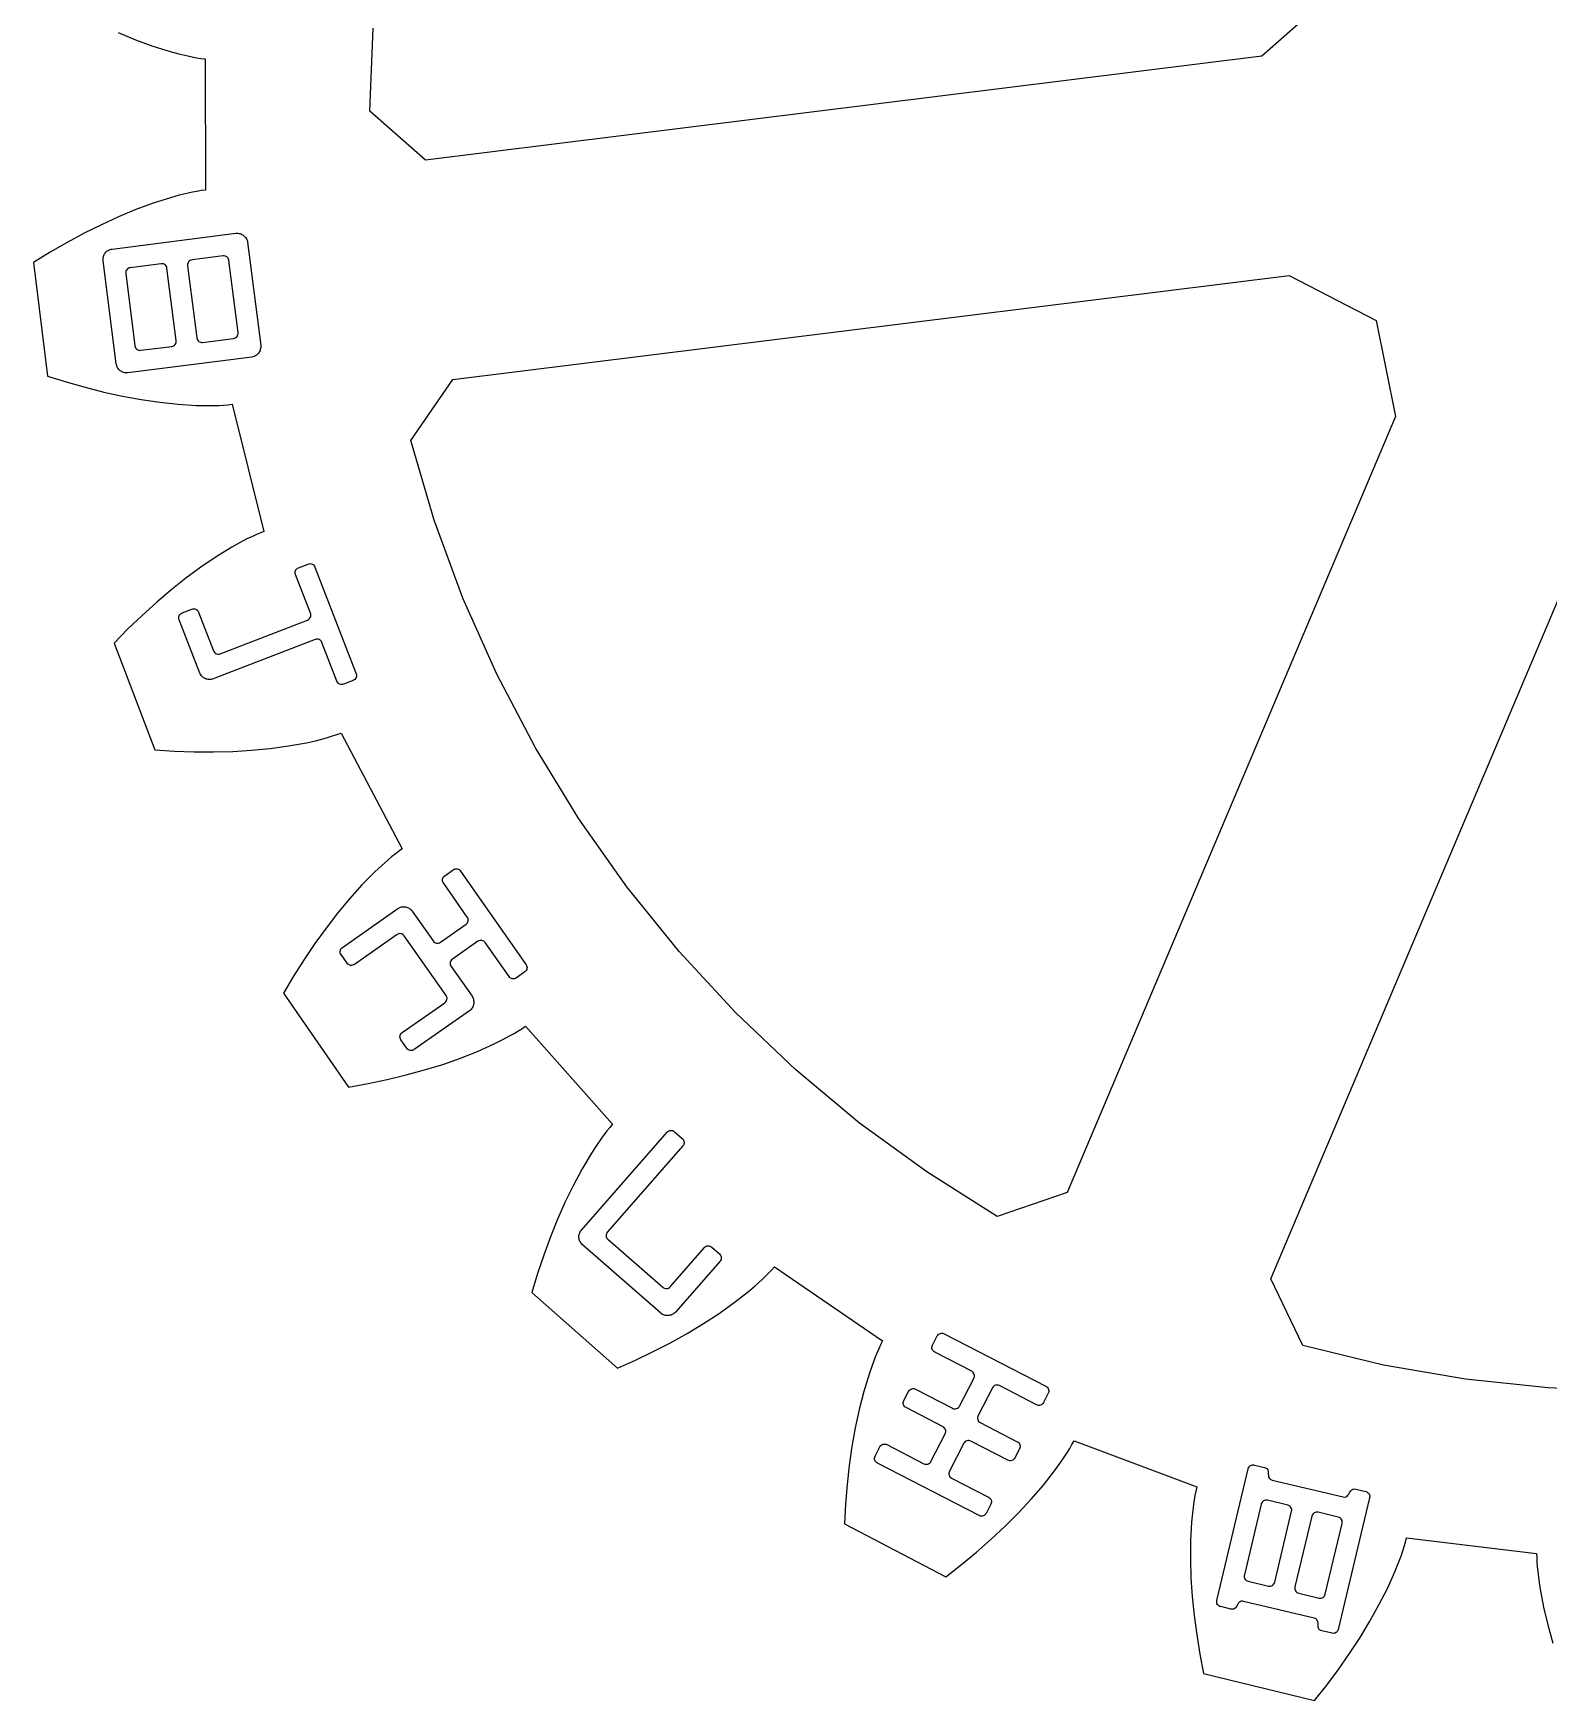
# Model space of a CAD drawing. Extents: x 6 to 255, y 30 to 363.
# Drawn here: x 5.66 to 44.8, y 30.38 to 73.45 of the extents above; entities that cross this region are included whole.
import ezdxf

# ---------------------------------------------------------------- set-up
doc = ezdxf.new("R2010")
doc.units = 0
doc.layers.add('Cut', color=7, linetype='CONTINUOUS')
doc.layers.add('Engrave', color=7, linetype='CONTINUOUS')

msp = doc.modelspace()

# ---------------------------------------------------------------- linework, layer by layer
at = {"layer": 'Cut', "color": 7}
for p, q in [((39.286342, 74.534773), (37.392493, 72.860467)), ((7.846436, 73.468651), (8.293638, 73.285622)), ((8.293638, 73.285622), (8.742644, 73.12243)), ((14.35029, 71.437261), (14.436394, 73.584013)), ((8.742644, 73.12243), (9.193002, 72.981776)), ((9.193002, 72.981776), (9.418858, 72.920918)), ((9.418858, 72.920918), (9.645164, 72.867272)), ((9.645164, 72.867272), (9.758317, 72.84383)), ((9.758317, 72.84383), (9.871921, 72.822642)), ((9.871921, 72.822642), (9.985524, 72.803715)), ((9.985524, 72.803715), (10.099128, 72.78885)), ((37.392493, 72.860467), (15.788371, 70.176798)), ((10.099128, 72.78885), (10.108597, 69.403274)), ((15.788371, 70.176798), (14.35029, 71.437261)), ((9.881389, 69.368098), (9.768236, 69.346448)), ((9.994993, 69.387486), (9.881389, 69.368098)), ((10.108597, 69.403274), (9.994993, 69.387486)), ((8.753916, 69.061987), (8.305812, 68.89609)), ((9.203823, 69.204894), (8.753916, 69.061987)), ((9.429228, 69.267108), (9.203823, 69.204894)), ((9.655083, 69.322106), (9.429228, 69.267108)), ((9.768236, 69.346448), (9.655083, 69.322106)), ((7.415013, 68.507043), (6.972769, 68.286147)), ((7.859511, 68.710808), (7.415013, 68.507043)), ((8.305812, 68.89609), (7.859511, 68.710808)), ((6.972769, 68.286147), (6.532329, 68.04902)), ((6.094143, 67.795666), (5.658661, 67.527435)), ((6.532329, 68.04902), (6.094143, 67.795666)), ((5.658661, 67.527435), (6.022915, 64.598527)), ((16.492536, 64.507874), (38.096657, 67.191545)), ((38.096657, 67.191545), (40.343039, 66.031614)), ((40.343039, 66.031614), (40.84569, 63.553966)), ((6.022915, 64.598527), (6.510691, 64.445252)), ((6.510691, 64.445252), (6.997114, 64.306854)), ((6.997114, 64.306854), (7.482184, 64.184234)), ((7.482184, 64.184234), (7.965001, 64.078295)), ((15.406537, 62.934101), (16.492536, 64.507874)), ((7.965001, 64.078295), (8.446014, 63.989485)), ((8.446014, 63.989485), (8.923872, 63.919158)), ((8.923872, 63.919158), (9.399025, 63.868217)), ((9.399025, 63.868217), (9.87012, 63.839366)), ((9.87012, 63.839366), (10.10409, 63.834403)), ((10.10409, 63.834403), (10.336256, 63.836711)), ((10.336256, 63.836711), (10.452114, 63.840774)), ((10.452114, 63.840774), (10.567522, 63.847075)), ((10.567522, 63.847075), (10.682027, 63.8561)), ((10.682027, 63.8561), (10.796082, 63.868725)), ((10.796082, 63.868725), (11.615202, 60.58368)), ((40.84569, 63.553966), (32.36778, 43.502881)), ((16.01513, 60.873452), (15.406537, 62.934101)), ((37.629622, 41.278139), (46.107535, 61.329224)), ((16.757162, 58.857435), (16.01513, 60.873452)), ((11.194146, 60.396594), (10.988127, 60.289302)), ((11.298283, 60.447084), (11.194146, 60.396594)), ((11.403322, 60.495772), (11.298283, 60.447084)), ((11.508811, 60.541305), (11.403322, 60.495772)), ((11.615202, 60.58368), (11.508811, 60.541305)), ((10.381789, 59.928205), (9.986429, 59.660423)), ((10.78391, 60.174797), (10.381789, 59.928205)), ((10.988127, 60.289302), (10.78391, 60.174797)), ((9.986429, 59.660423), (9.597381, 59.373708)), ((9.214193, 59.069412), (8.837768, 58.748887)), ((9.597381, 59.373708), (9.214193, 59.069412)), ((8.837768, 58.748887), (8.467203, 58.413034)), ((17.629477, 56.894162), (16.757162, 58.857435)), ((8.467203, 58.413034), (8.102498, 58.062757)), ((8.102498, 58.062757), (7.743654, 57.698052)), ((7.743654, 57.698052), (8.798097, 54.940904)), ((18.62847, 54.991747), (17.629477, 56.894162)), ((12.715628, 55.124834), (12.943737, 55.175775)), ((12.943737, 55.175775), (13.168691, 55.233478)), ((13.168691, 55.233478), (13.280041, 55.265035)), ((13.280041, 55.265035), (13.390489, 55.298847)), ((13.390489, 55.298847), (13.499585, 55.335362)), ((13.499585, 55.335362), (13.607328, 55.375034)), ((13.607328, 55.375034), (15.188767, 52.38121)), ((8.798097, 54.940904), (9.308413, 54.908895)), ((9.308413, 54.908895), (9.814221, 54.890869)), ((9.814221, 54.890869), (10.314168, 54.888168)), ((10.314168, 54.888168), (10.808705, 54.901232)), ((10.808705, 54.901232), (11.296481, 54.929634)), ((11.296481, 54.929634), (11.777945, 54.975617)), ((11.777945, 54.975617), (12.250844, 55.040081)), ((12.250844, 55.040081), (12.715628, 55.124834)), ((19.749633, 53.159209), (18.62847, 54.991747)), ((20.988005, 51.403759), (19.749633, 53.159209)), ((14.913773, 52.172937), (14.825415, 52.098553)), ((15.003935, 52.245067), (14.913773, 52.172937)), ((15.095449, 52.314491), (15.003935, 52.245067)), ((15.188767, 52.38121), (15.095449, 52.314491)), ((14.479644, 51.785691), (14.147849, 51.449388)), ((14.650501, 51.945278), (14.479644, 51.785691)), ((14.825415, 52.098553), (14.650501, 51.945278)), ((14.147849, 51.449388), (13.828225, 51.094601)), ((22.338629, 49.733061), (20.988005, 51.403759)), ((13.828225, 51.094601), (13.51897, 50.723135)), ((13.51897, 50.723135), (13.220084, 50.336341)), ((13.220084, 50.336341), (12.931115, 49.935121)), ((12.931115, 49.935121), (12.651614, 49.520376)), ((23.796096, 48.154327), (22.338629, 49.733061)), ((12.651614, 49.520376), (12.381579, 49.092557)), ((12.381579, 49.092557), (12.120561, 48.65257)), ((12.120561, 48.65257), (13.803882, 46.228118)), ((25.35319, 46.674321), (23.796096, 48.154327)), ((17.563629, 47.344322), (17.772805, 47.448459)), ((17.772805, 47.448459), (17.977472, 47.558456)), ((17.977472, 47.558456), (18.078002, 47.615709)), ((18.078002, 47.615709), (18.177181, 47.674765)), ((18.177181, 47.674765), (18.274555, 47.736074)), ((18.274555, 47.736074), (18.369225, 47.800541)), ((18.369225, 47.800541), (20.621467, 45.272403)), ((16.23239, 46.815072), (16.688609, 46.975109)), ((16.688609, 46.975109), (17.133107, 47.150925)), ((17.133107, 47.150925), (17.563629, 47.344322)), ((14.802424, 46.422868), (15.288396, 46.540077)), ((15.288396, 46.540077), (15.765352, 46.670813)), ((15.765352, 46.670813), (16.23239, 46.815072)), ((27.004053, 45.299353), (25.35319, 46.674321)), ((13.803882, 46.228118), (14.307436, 46.319181)), ((14.307436, 46.319181), (14.802424, 46.422868)), ((20.621467, 45.272403), (20.547084, 45.185397)), ((28.741021, 44.035286), (27.004053, 45.299353)), ((20.336105, 44.910855), (20.203567, 44.720163)), ((20.404628, 45.004171), (20.336105, 44.910855)), ((20.474955, 45.095687), (20.404628, 45.004171)), ((20.547084, 45.185397), (20.474955, 45.095687)), ((20.075538, 44.524061), (19.833904, 44.118784)), ((20.203567, 44.720163), (20.075538, 44.524061)), ((19.833904, 44.118784), (19.6085, 43.697728)), ((30.557331, 42.887525), (28.741021, 44.035286)), ((19.6085, 43.697728), (19.39707, 43.263148)), ((19.39707, 43.263148), (19.199616, 42.815946)), ((32.36778, 43.502881), (30.557331, 42.887525)), ((19.199616, 42.815946), (19.014784, 42.35702)), ((19.014784, 42.35702), (18.842575, 41.887279)), ((18.842575, 41.887279), (18.682989, 41.407617)), ((18.682989, 41.407617), (18.534673, 40.918039)), ((24.567399, 41.33639), (24.649447, 41.417986)), ((24.649447, 41.417986), (24.72924, 41.500936)), ((24.72924, 41.500936), (24.805878, 41.585688)), ((24.805878, 41.585688), (27.597738, 39.670201)), ((23.760902, 40.658824), (24.132369, 40.950047)), ((24.132369, 40.950047), (24.310889, 41.101068)), ((24.310889, 41.101068), (24.483549, 41.257048)), ((24.483549, 41.257048), (24.567399, 41.33639)), ((38.449646, 39.550638), (37.629622, 41.278139)), ((18.534673, 40.918039), (20.749498, 38.966936)), ((23.371403, 40.382479), (23.760902, 40.658824)), ((22.548226, 39.8654), (22.967028, 40.117853)), ((22.967028, 40.117853), (23.371403, 40.382479)), ((22.116351, 39.624667), (22.548226, 39.8654)), ((27.597738, 39.670201), (27.546346, 39.567867)), ((21.216085, 39.175212), (21.672304, 39.394755)), ((21.672304, 39.394755), (22.116351, 39.624667)), ((27.407046, 39.250947), (27.323646, 39.033659)), ((27.451225, 39.357789), (27.407046, 39.250947)), ((27.497659, 39.46373), (27.451225, 39.357789)), ((27.546346, 39.567867), (27.497659, 39.46373)), ((40.538242, 39.047535), (38.449646, 39.550638)), ((20.749498, 38.966936), (21.216085, 39.175212)), ((27.247009, 38.812763), (27.109512, 38.361502)), ((27.323646, 39.033659), (27.247009, 38.812763)), ((42.655693, 38.68193), (40.538242, 39.047535)), ((27.109512, 38.361502), (26.990499, 37.898971)), ((44.792077, 38.455624), (42.655693, 38.68193)), ((46.938379, 38.369519), (44.792077, 38.455624)), ((26.990499, 37.898971), (26.889968, 37.426072)), ((26.889968, 37.426072), (26.805216, 36.94461)), ((32.488564, 36.991044), (32.543112, 37.092025)), ((32.543112, 37.092025), (35.71185, 35.900537)), ((26.805216, 36.94461), (26.735792, 36.45503)), ((32.177957, 36.503269), (32.30824, 36.695763)), ((32.30824, 36.695763), (32.370904, 36.793139)), ((32.370904, 36.793139), (32.43086, 36.891415)), ((32.43086, 36.891415), (32.488564, 36.991044)), ((26.735792, 36.45503), (26.680793, 35.957789)), ((31.749688, 35.942011), (32.041361, 36.313477)), ((32.041361, 36.313477), (32.177957, 36.503269)), ((26.680793, 35.957789), (26.64022, 35.453333)), ((31.438179, 35.580012), (31.749688, 35.942011)), ((35.686154, 35.788285), (35.664065, 35.675583)), ((35.71185, 35.900537), (35.686154, 35.788285)), ((26.64022, 35.453333), (26.613623, 34.943017)), ((31.108639, 35.227027), (31.438179, 35.580012)), ((35.627111, 35.447474), (35.59826, 35.21711)), ((35.644238, 35.561979), (35.627111, 35.447474)), ((35.664065, 35.675583), (35.644238, 35.561979)), ((26.613623, 34.943017), (29.231018, 33.578418)), ((30.762418, 34.881708), (31.108639, 35.227027)), ((35.576171, 34.984041), (35.550924, 34.512946)), ((35.59826, 35.21711), (35.576171, 34.984041)), ((30.024442, 34.21451), (30.400868, 34.544052)), ((30.400868, 34.544052), (30.762418, 34.881708)), ((35.550924, 34.512946), (35.546424, 34.035089)), ((41.06975, 34.35877), (41.101757, 34.46967)), ((41.101757, 34.46967), (41.130609, 34.580569)), ((41.130609, 34.580569), (44.492291, 34.181602)), ((29.634493, 33.892632), (30.024442, 34.21451)), ((35.546424, 34.035089), (35.561311, 33.551822)), ((40.916926, 33.921486), (40.997621, 34.139227)), ((40.997621, 34.139227), (41.034586, 34.249223)), ((41.034586, 34.249223), (41.06975, 34.35877)), ((44.492291, 34.181602), (44.4946, 34.067098)), ((44.4946, 34.067098), (44.500001, 33.952141)), ((29.231018, 33.578418), (29.634493, 33.892632)), ((40.635621, 33.274123), (40.829468, 33.704647)), ((40.829468, 33.704647), (40.916926, 33.921486)), ((44.500001, 33.952141), (44.507664, 33.837186)), ((44.507664, 33.837186), (44.518489, 33.721779)), ((44.518489, 33.721779), (44.545538, 33.490965)), ((35.561311, 33.551822), (35.594671, 33.064047)), ((40.419683, 32.848109), (40.635621, 33.274123)), ((44.545538, 33.490965), (44.580248, 33.259698)), ((44.580248, 33.259698), (44.668158, 32.795817)), ((35.594671, 33.064047), (35.644264, 32.572214)), ((40.183911, 32.426151), (40.419683, 32.848109)), ((44.668158, 32.795817), (44.778608, 32.331031)), ((35.644264, 32.572214), (35.710078, 32.076324)), ((39.930555, 32.008253), (40.183911, 32.426151)), ((44.778608, 32.331031), (44.908891, 31.865797)), ((35.710078, 32.076324), (35.791225, 31.576828)), ((39.660071, 31.593957), (39.930555, 32.008253)), ((35.791225, 31.576828), (35.887699, 31.074625)), ((39.373806, 31.184172), (39.660071, 31.593957)), ((35.887699, 31.074625), (38.755296, 30.376322)), ((39.071765, 30.777994), (39.373806, 31.184172)), ((38.755296, 30.376322), (39.071765, 30.777994))]:
    msp.add_line(p, q, dxfattribs=at)
at = {"layer": 'Engrave', "color": 5}
for p, q in [((7.693204, 67.877397), (10.891967, 68.284855)), ((10.560031, 67.700682), (9.76034, 67.598817)), ((11.19249, 68.052128), (11.53204, 65.386504)), ((7.800106, 64.911391), (7.460556, 67.577016)), ((7.460556, 67.577016), (7.460597, 67.576857)), ((8.044652, 67.244831), (8.282337, 65.378884)), ((8.96065, 67.496953), (8.160959, 67.395088)), ((9.348595, 65.514694), (9.11091, 67.380642)), ((9.644032, 67.44856), (9.881718, 65.582613)), ((10.947976, 65.718423), (10.710291, 67.584371)), ((9.881718, 65.582613), (9.881723, 65.582719)), ((10.031981, 65.466302), (10.831672, 65.568167)), ((11.299387, 65.086096), (8.100624, 64.678637)), ((8.282337, 65.378884), (8.282342, 65.37899)), ((8.432601, 65.262573), (9.232292, 65.364437)), ((12.819797, 58.467438), (12.431176, 59.4696)), ((12.507869, 59.643458), (12.758379, 59.740692)), ((12.932226, 59.663619), (14.000936, 56.907693)), ((9.424706, 58.302814), (9.424734, 58.302946)), ((9.95906, 56.924864), (9.424706, 58.302814)), ((9.501426, 58.476778), (9.751936, 58.574012)), ((9.925783, 58.496965), (10.314405, 57.494803)), ((10.488252, 57.419185), (12.743103, 58.293607)), ((12.937421, 57.791427), (10.306759, 56.7713)), ((13.499889, 56.712218), (13.111269, 57.714381)), ((13.924246, 56.733835), (13.673736, 56.636601)), ((16.284151, 51.687781), (16.504137, 51.842086)), ((16.691288, 51.809225), (18.388831, 49.389372)), ((16.868608, 50.620663), (16.25132, 51.500615)), ((13.644317, 49.835936), (15.074225, 50.839024)), ((15.448537, 50.773355), (15.988665, 50.003417)), ((16.175818, 49.970556), (16.835775, 50.433524)), ((15.052903, 50.167697), (13.952974, 49.396092)), ((16.320309, 48.594908), (15.240055, 50.134809)), ((17.144421, 49.993601), (16.484464, 49.530633)), ((13.611499, 49.648955), (13.611486, 49.648796)), ((13.765821, 49.428954), (13.611499, 49.648955)), ((17.948861, 49.080788), (17.331572, 49.960713)), ((16.451633, 49.343467), (16.991761, 48.573529)), ((18.356, 49.202206), (18.136014, 49.047901)), ((15.187547, 47.636163), (16.287476, 48.407768)), ((16.926098, 48.199223), (15.496191, 47.196135)), ((15.309038, 47.228996), (15.154716, 47.448997)), ((19.819475, 42.535076), (22.031198, 45.063117)), ((22.220788, 45.075764), (22.423031, 44.898837)), ((22.435685, 44.709237), (20.489366, 42.484567)), ((20.502018, 42.294993), (21.917716, 41.056426)), ((19.844778, 42.155849), (19.844776, 42.155902)), ((21.867203, 40.386474), (19.844778, 42.155849)), ((22.107307, 41.069073), (22.991996, 42.080284)), ((23.181587, 42.092931), (23.383829, 41.916004)), ((23.39648, 41.726404), (22.246384, 40.411821)), ((28.88625, 39.559069), (29.009665, 39.797776)), ((29.190722, 39.855429), (31.816431, 38.497878)), ((29.898686, 38.884355), (28.943884, 39.378015)), ((28.145747, 38.126906), (28.269162, 38.365613)), ((28.450219, 38.423292), (29.405021, 37.929633)), ((29.586081, 37.98718), (29.956323, 38.703301)), ((30.433734, 38.456524), (30.063492, 37.740403)), ((31.569593, 38.020544), (30.614792, 38.514203)), ((29.158184, 37.452192), (28.203382, 37.945852)), ((31.874065, 38.316824), (31.750653, 38.078117)), ((30.121124, 37.559348), (31.075929, 37.065689)), ((28.845573, 36.555043), (29.215818, 37.271138)), ((30.829091, 36.588381), (29.874289, 37.08204)), ((27.405242, 36.69477), (27.528657, 36.93345)), ((27.709714, 36.991129), (28.664516, 36.49747)), ((29.693232, 37.024361), (29.32299, 36.308266)), ((31.133563, 36.884635), (31.010148, 36.645954)), ((30.088588, 35.156217), (27.462876, 36.513715)), ((36.231954, 32.965044), (37.041634, 36.363247)), ((37.203477, 36.462756), (37.464878, 36.400473)), ((29.380621, 36.127212), (30.335423, 35.633552)), ((37.663998, 36.076782), (39.493798, 35.640802)), ((39.817479, 35.840827), (40.078879, 35.778544)), ((30.39306, 35.452498), (30.269645, 35.213791)), ((37.377573, 35.454509), (36.94159, 33.624703)), ((38.062214, 35.429453), (37.539414, 35.554018)), ((40.178439, 35.616698), (39.368759, 32.218496)), ((37.725794, 33.437802), (38.161774, 35.267607)), ((38.684573, 35.143094), (38.24859, 33.313289)), ((39.369214, 35.118038), (38.846413, 35.242604)), ((39.032793, 33.126387), (39.468774, 34.956192)), ((37.04114, 33.462858), (37.563938, 33.338292)), ((37.563938, 33.338292), (37.563951, 33.338265)), ((36.331509, 32.804945), (36.331503, 32.803198)), ((36.592909, 32.742662), (36.331509, 32.804945)), ((38.74639, 32.504934), (36.916592, 32.940914)), ((38.348139, 33.151443), (38.87095, 33.026851)), ((39.206918, 32.11896), (38.945518, 32.181242))]:
    msp.add_line(p, q, dxfattribs=at)
for points in [[(10.891967, 68.284855), (10.928066, 68.289441), (10.962964, 68.286796), (10.996663, 68.276918)], [(10.996663, 68.276918), (11.030541, 68.265629), (11.060784, 68.249728), (11.087392, 68.229213)], [(11.087392, 68.229213), (11.115566, 68.207412), (11.138628, 68.18143), (11.156579, 68.151267)], [(11.156579, 68.151267), (11.175918, 68.121281), (11.187889, 68.088235), (11.19249, 68.052128)], [(7.460597, 67.576857), (7.455822, 67.614357), (7.458254, 67.650649), (7.467894, 67.685733)], [(7.467894, 67.685733), (7.47771, 67.719423), (7.492916, 67.749577), (7.513511, 67.776194)], [(7.513511, 67.776194), (7.534108, 67.802793), (7.559488, 67.825071), (7.58965, 67.843028)], [(7.58965, 67.843028), (7.621202, 67.86116), (7.65572, 67.872617), (7.693204, 67.877397)], [(10.660868, 67.673324), (10.632517, 67.696519), (10.598905, 67.705638), (10.560031, 67.700682)], [(10.710291, 67.584371), (10.705692, 67.620478), (10.689218, 67.650129), (10.660868, 67.673324)], [(8.069935, 67.345399), (8.048128, 67.31723), (8.0397, 67.283707), (8.044652, 67.244831)], [(8.160959, 67.395088), (8.122083, 67.390149), (8.091742, 67.373586), (8.069935, 67.345399)], [(9.061487, 67.469595), (9.033136, 67.49279), (8.999524, 67.501909), (8.96065, 67.496953)], [(9.11091, 67.380642), (9.106311, 67.416749), (9.089837, 67.4464), (9.061487, 67.469595)], [(9.669316, 67.549128), (9.647508, 67.520959), (9.63908, 67.487436), (9.644032, 67.44856)], [(9.76034, 67.598817), (9.721464, 67.593878), (9.691123, 67.577315), (9.669316, 67.549128)], [(9.320964, 65.415952), (9.343983, 65.445691), (9.353193, 65.478605), (9.348595, 65.514694)], [(9.881723, 65.582719), (9.886674, 65.543843), (9.903931, 65.513592), (9.933493, 65.491967)], [(9.933493, 65.491967), (9.963055, 65.470341), (9.995884, 65.461786), (10.031981, 65.466302)], [(10.831672, 65.568167), (10.867771, 65.572753), (10.897329, 65.589924), (10.920345, 65.619681)], [(10.920345, 65.619681), (10.943364, 65.64942), (10.952574, 65.682334), (10.947976, 65.718423)], [(8.282342, 65.37899), (8.287293, 65.340113), (8.30455, 65.309863), (8.334113, 65.288237)], [(8.334113, 65.288237), (8.363674, 65.266612), (8.396504, 65.258057), (8.432601, 65.262573)], [(9.232292, 65.364437), (9.26839, 65.369024), (9.297948, 65.386195), (9.320964, 65.415952)], [(11.398557, 65.121894), (11.368574, 65.102544), (11.335517, 65.090611), (11.299387, 65.086096)], [(11.474432, 65.190818), (11.454013, 65.162825), (11.428721, 65.13985), (11.398557, 65.121894)], [(11.522132, 65.281543), (11.512316, 65.247836), (11.496416, 65.217594), (11.474432, 65.190818)], [(11.53204, 65.386504), (11.536639, 65.350415), (11.533336, 65.315428), (11.522132, 65.281543)], [(7.83393, 64.811987), (7.815979, 64.84215), (7.804704, 64.875285), (7.800106, 64.911391)], [(7.902851, 64.736131), (7.876243, 64.756716), (7.853269, 64.782001), (7.83393, 64.811987)], [(7.995663, 64.688692), (7.961962, 64.698569), (7.931025, 64.714383), (7.902851, 64.736131)], [(8.100624, 64.678637), (8.064525, 64.674051), (8.029538, 64.677403), (7.995663, 64.688692)], [(12.431176, 59.4696), (12.417007, 59.506148), (12.417113, 59.54072), (12.431494, 59.573317)], [(12.431494, 59.573317), (12.445873, 59.605913), (12.471331, 59.629294), (12.507869, 59.643458)], [(12.758379, 59.740692), (12.794909, 59.754803), (12.829729, 59.753921), (12.862837, 59.738046)], [(12.862837, 59.738046), (12.89594, 59.722348), (12.919069, 59.697539), (12.932226, 59.663619)], [(9.751936, 58.574012), (9.788467, 58.5883), (9.823287, 58.587418), (9.856395, 58.571366)], [(9.424734, 58.302946), (9.410565, 58.339477), (9.410671, 58.37404), (9.425052, 58.406637)], [(9.425052, 58.406637), (9.439431, 58.439233), (9.464889, 58.462614), (9.501426, 58.476778)], [(9.856395, 58.571366), (9.889498, 58.555668), (9.912627, 58.530867), (9.925783, 58.496965)], [(12.743103, 58.293607), (12.777015, 58.306836), (12.801568, 58.330613), (12.816762, 58.364938)], [(12.816762, 58.364938), (12.83194, 58.399352), (12.832952, 58.433518), (12.819797, 58.467438)], [(13.04188, 57.788782), (13.008778, 57.80448), (12.973958, 57.805362), (12.937421, 57.791427)], [(13.111269, 57.714381), (13.098107, 57.7483), (13.074977, 57.773101), (13.04188, 57.788782)], [(10.314405, 57.494803), (10.328575, 57.458273), (10.35261, 57.433067), (10.38651, 57.419185)], [(10.38651, 57.419185), (10.420411, 57.40525), (10.454325, 57.40525), (10.488252, 57.419185)], [(10.015826, 56.836546), (9.991139, 56.861488), (9.972217, 56.890927), (9.95906, 56.924864)], [(14.000936, 56.907693), (14.014099, 56.873773), (14.013088, 56.839607), (13.997904, 56.805193)], [(10.100993, 56.779502), (10.070208, 56.793084), (10.041819, 56.812099), (10.015826, 56.836546)], [(10.202496, 56.75569), (10.167422, 56.757453), (10.133588, 56.765391), (10.100993, 56.779502)], [(10.306759, 56.7713), (10.272847, 56.758071), (10.238092, 56.752867), (10.202496, 56.75569)], [(13.571994, 56.636601), (13.538093, 56.650535), (13.514058, 56.675741), (13.499889, 56.712218)], [(13.673736, 56.636601), (13.639824, 56.623371), (13.60591, 56.623371), (13.571994, 56.636601)], [(13.997904, 56.805193), (13.982726, 56.77078), (13.958173, 56.746994), (13.924246, 56.733835)], [(16.504137, 51.842086), (16.536221, 51.864593), (16.570208, 51.872178), (16.606099, 51.86484)], [(16.606099, 51.86484), (16.641994, 51.857608), (16.67039, 51.83907), (16.691288, 51.809225)], [(16.25132, 51.500615), (16.228815, 51.5327), (16.22064, 51.566284), (16.226795, 51.601368)], [(16.226795, 51.601368), (16.232951, 51.636469), (16.25207, 51.665274), (16.284151, 51.687781)], [(15.074225, 50.839024), (15.104015, 50.859926), (15.136106, 50.873887), (15.170499, 50.880908)], [(15.170499, 50.880908), (15.20569, 50.886728), (15.239858, 50.886764), (15.273003, 50.881013)], [(15.273003, 50.881013), (15.308094, 50.87484), (15.340612, 50.862607), (15.370556, 50.844316)], [(15.370556, 50.844316), (15.401646, 50.826853), (15.42764, 50.8032), (15.448537, 50.773355)], [(16.835775, 50.433524), (16.865565, 50.454426), (16.883709, 50.483398), (16.890206, 50.520439)], [(16.890206, 50.520439), (16.896704, 50.557463), (16.889505, 50.590871), (16.868608, 50.620663)], [(15.154865, 50.190451), (15.11897, 50.197683), (15.084983, 50.190098), (15.052903, 50.167697)], [(15.240055, 50.134809), (15.219157, 50.164601), (15.19076, 50.183148), (15.154865, 50.190451)], [(15.988665, 50.003417), (16.01117, 49.971332), (16.040541, 49.952617), (16.076778, 49.947272)], [(16.076778, 49.947272), (16.113016, 49.941981), (16.146029, 49.949742), (16.175818, 49.970556)], [(17.246383, 50.016355), (17.210488, 50.023587), (17.176501, 50.016002), (17.144421, 49.993601)], [(17.331572, 49.960713), (17.310675, 49.990505), (17.282278, 50.009053), (17.246383, 50.016355)], [(13.611486, 49.648796), (13.588981, 49.680863), (13.580806, 49.714448), (13.586962, 49.749549)], [(13.586962, 49.749549), (13.593118, 49.784633), (13.612236, 49.813429), (13.644317, 49.835936)], [(13.853935, 49.372809), (13.817698, 49.378101), (13.788327, 49.396816), (13.765821, 49.428954)], [(13.952974, 49.396092), (13.923184, 49.37519), (13.890171, 49.367429), (13.853935, 49.372809)], [(16.427108, 49.444247), (16.420953, 49.409145), (16.429127, 49.375552), (16.451633, 49.343467)], [(16.484464, 49.530633), (16.45238, 49.508126), (16.433261, 49.47933), (16.427108, 49.444247)], [(18.410431, 49.289121), (18.403933, 49.25208), (18.38579, 49.223108), (18.356, 49.202206)], [(18.388831, 49.389372), (18.409729, 49.35958), (18.416929, 49.326163), (18.410431, 49.289121)], [(18.036975, 49.024617), (18.000737, 49.029909), (17.971366, 49.048633), (17.948861, 49.080788)], [(18.136014, 49.047901), (18.106224, 49.026999), (18.073211, 49.019238), (18.036975, 49.024617)], [(16.287476, 48.407768), (16.317266, 48.428652), (16.33541, 48.457615), (16.341907, 48.494657)], [(16.341907, 48.494657), (16.348406, 48.531699), (16.341206, 48.565116), (16.320309, 48.594908)], [(16.997049, 48.277196), (16.979537, 48.246116), (16.955887, 48.220125), (16.926098, 48.199223)], [(16.991761, 48.573529), (17.012658, 48.543737), (17.026049, 48.511246), (17.031933, 48.476057)], [(17.032036, 48.373557), (17.027025, 48.339267), (17.015363, 48.307147), (16.997049, 48.277196)], [(17.031933, 48.476057), (17.038962, 48.441661), (17.038996, 48.407494), (17.032036, 48.373557)], [(15.154716, 47.448997), (15.13221, 47.481082), (15.124035, 47.514667), (15.130191, 47.549751)], [(15.130191, 47.549751), (15.136347, 47.584852), (15.155466, 47.613656), (15.187547, 47.636163)], [(15.397151, 47.172852), (15.360914, 47.178143), (15.331543, 47.196858), (15.309038, 47.228996)], [(15.496191, 47.196135), (15.4664, 47.175233), (15.433387, 47.167472), (15.397151, 47.172852)], [(22.031198, 45.063117), (22.057001, 45.092609), (22.088204, 45.108079), (22.124806, 45.109525)], [(22.124806, 45.109525), (22.161407, 45.111289), (22.193401, 45.100035), (22.220788, 45.075764)], [(22.423031, 44.898837), (22.450418, 44.874884), (22.465364, 44.844139), (22.467869, 44.806603)], [(22.467869, 44.806603), (22.470374, 44.769086), (22.459646, 44.73663), (22.435685, 44.709237)], [(19.752143, 42.340158), (19.749901, 42.373724), (19.754112, 42.40723), (19.764776, 42.440673)], [(19.778019, 42.242209), (19.763006, 42.273941), (19.754381, 42.306591), (19.752143, 42.340158)], [(19.764776, 42.440673), (19.77636, 42.475175), (19.794593, 42.506642), (19.819475, 42.535076)], [(19.844776, 42.155902), (19.816336, 42.18079), (19.794084, 42.209559), (19.778019, 42.242209)], [(20.489366, 42.484567), (20.463563, 42.455075), (20.451847, 42.422558), (20.454219, 42.387015)], [(20.454219, 42.387015), (20.45659, 42.351473), (20.472523, 42.320799), (20.502018, 42.294993)], [(22.991996, 42.080284), (23.017799, 42.109776), (23.049002, 42.125245), (23.085603, 42.126692)], [(23.085603, 42.126692), (23.122205, 42.128456), (23.154199, 42.117202), (23.181587, 42.092931)], [(23.383829, 41.916004), (23.411216, 41.892033), (23.426161, 41.861288), (23.428665, 41.82377)], [(23.428665, 41.82377), (23.431169, 41.786252), (23.420441, 41.753797), (23.39648, 41.726404)], [(21.917716, 41.056426), (21.94721, 41.03062), (21.980192, 41.019428), (22.016661, 41.02285)], [(22.016661, 41.02285), (22.053131, 41.026202), (22.083346, 41.041609), (22.107307, 41.069073)], [(21.958448, 40.334537), (21.925006, 40.345296), (21.894591, 40.362609), (21.867203, 40.386474)], [(22.060354, 40.323424), (22.026781, 40.321131), (21.992812, 40.324835), (21.958448, 40.334537)], [(22.16127, 40.349618), (22.129541, 40.334625), (22.095902, 40.325894), (22.060354, 40.323424)], [(22.246384, 40.411821), (22.222424, 40.384446), (22.194053, 40.363711), (22.16127, 40.349618)], [(29.009665, 39.797776), (29.027664, 39.832578), (29.054259, 39.855059), (29.08945, 39.865219)], [(29.08945, 39.865219), (29.124641, 39.875449), (29.158399, 39.872186), (29.190722, 39.855429)], [(28.875455, 39.455935), (28.864642, 39.489872), (28.868241, 39.52425), (28.88625, 39.559069)], [(28.943884, 39.378015), (28.909074, 39.396007), (28.886264, 39.42198), (28.875455, 39.455935)], [(29.964287, 38.805536), (29.952875, 38.841361), (29.931008, 38.867634), (29.898686, 38.884355)], [(29.956323, 38.703301), (29.973027, 38.735615), (29.975682, 38.769694), (29.964287, 38.805536)], [(28.269162, 38.365613), (28.287161, 38.400415), (28.313756, 38.422904), (28.348947, 38.433082)], [(28.348947, 38.433082), (28.384139, 38.443313), (28.417896, 38.440049), (28.450219, 38.423292)], [(30.513517, 38.523993), (30.478327, 38.513762), (30.451733, 38.491273), (30.433734, 38.456524)], [(30.614792, 38.514203), (30.582468, 38.53096), (30.54871, 38.534223), (30.513517, 38.523993)], [(31.816431, 38.497878), (31.848754, 38.481122), (31.87062, 38.454848), (31.882029, 38.419059)], [(31.882029, 38.419059), (31.893442, 38.383217), (31.890787, 38.349139), (31.874065, 38.316824)], [(28.134952, 38.023772), (28.12414, 38.057726), (28.127738, 38.092105), (28.145747, 38.126906)], [(28.203382, 37.945852), (28.168571, 37.963843), (28.145762, 37.989817), (28.134952, 38.023772)], [(29.405021, 37.929633), (29.439833, 37.911624), (29.474534, 37.908625), (29.509124, 37.920637)], [(29.509124, 37.920637), (29.543714, 37.932631), (29.569366, 37.954812), (29.586081, 37.98718)], [(31.673696, 38.011548), (31.639106, 37.999553), (31.604405, 38.002552), (31.569593, 38.020544)], [(31.750653, 38.078117), (31.733931, 38.045803), (31.708279, 38.023613), (31.673696, 38.011548)], [(30.063492, 37.740403), (30.045494, 37.705601), (30.041895, 37.671223), (30.052697, 37.637268)], [(30.052697, 37.637268), (30.06351, 37.603331), (30.086319, 37.577358), (30.121124, 37.559348)], [(29.223782, 37.373373), (29.212369, 37.409215), (29.190503, 37.435488), (29.158184, 37.452192)], [(29.215818, 37.271138), (29.232522, 37.30347), (29.235176, 37.337548), (29.223782, 37.373373)], [(29.773014, 37.09183), (29.737823, 37.081599), (29.711229, 37.05911), (29.693232, 37.024361)], [(29.874289, 37.08204), (29.841964, 37.098797), (29.808206, 37.10206), (29.773014, 37.09183)], [(31.075929, 37.065689), (31.108252, 37.048932), (31.130118, 37.022659), (31.141527, 36.98687)], [(27.394447, 36.591635), (27.383635, 36.625572), (27.387233, 36.65995), (27.405242, 36.69477)], [(27.528657, 36.93345), (27.546654, 36.968269), (27.573248, 36.990759), (27.60844, 37.000919)], [(27.60844, 37.000919), (27.643631, 37.011149), (27.677389, 37.007886), (27.709714, 36.991129)], [(31.010148, 36.645954), (30.993444, 36.613622), (30.967792, 36.591432), (30.933194, 36.579385)], [(31.141527, 36.98687), (31.152939, 36.951045), (31.150284, 36.916967), (31.133563, 36.884635)], [(27.462876, 36.513715), (27.428064, 36.531707), (27.405255, 36.55768), (27.394447, 36.591635)], [(28.664516, 36.49747), (28.699326, 36.479478), (28.734027, 36.476479), (28.768619, 36.488474)], [(28.768619, 36.488474), (28.803209, 36.500468), (28.82886, 36.522658), (28.845573, 36.555043)], [(29.32299, 36.308266), (29.304991, 36.273447), (29.301393, 36.239069), (29.312195, 36.205132)], [(29.312195, 36.205132), (29.323007, 36.171177), (29.345816, 36.145203), (29.380621, 36.127212)], [(30.933194, 36.579385), (30.898604, 36.56739), (30.863903, 36.570389), (30.829091, 36.588381)], [(37.041634, 36.363247), (37.050718, 36.401364), (37.071113, 36.429595), (37.102819, 36.44794)], [(37.102819, 36.44794), (37.134527, 36.466284), (37.16808, 36.471223), (37.203477, 36.462756)], [(37.464878, 36.400473), (37.49619, 36.393065), (37.517713, 36.380744), (37.529447, 36.363511)], [(37.529447, 36.363511), (37.54287, 36.347283), (37.55139, 36.328701), (37.555005, 36.307763)], [(37.555005, 36.307763), (37.559997, 36.286438), (37.561779, 36.263719), (37.56035, 36.239607)], [(37.56035, 36.239607), (37.560281, 36.215159), (37.562063, 36.192432), (37.565695, 36.171424)], [(37.565695, 36.171424), (37.570686, 36.150098), (37.579727, 36.130678), (37.592817, 36.113162)], [(37.592817, 36.113162), (37.607598, 36.096758), (37.631325, 36.084632), (37.663998, 36.076782)], [(39.655638, 35.741185), (39.666592, 35.763039), (39.679109, 35.782354), (39.693188, 35.799128)], [(39.693188, 35.799128), (39.707264, 35.815885), (39.723927, 35.828462), (39.743178, 35.836858)], [(39.743178, 35.836858), (39.762761, 35.846559), (39.787528, 35.847882), (39.817479, 35.840827)], [(40.078879, 35.778544), (40.114277, 35.770077), (40.141828, 35.749845), (40.161532, 35.717848)], [(30.335423, 35.633552), (30.367748, 35.616795), (30.389615, 35.590522), (30.401024, 35.554733)], [(30.401024, 35.554733), (30.412436, 35.518891), (30.409782, 35.484812), (30.39306, 35.452498)], [(37.438758, 35.539202), (37.40705, 35.520857), (37.386656, 35.492626), (37.377573, 35.454509)], [(37.539414, 35.554018), (37.504016, 35.562485), (37.470464, 35.557546), (37.438758, 35.539202)], [(38.144868, 35.368757), (38.125163, 35.400789), (38.097612, 35.421021), (38.062214, 35.429453)], [(38.161774, 35.267607), (38.170206, 35.303008), (38.16457, 35.336725), (38.144868, 35.368757)], [(39.493798, 35.640802), (39.523749, 35.633746), (39.548353, 35.634628), (39.567612, 35.643448)], [(39.567612, 35.643448), (39.587192, 35.653149), (39.604019, 35.666413), (39.618091, 35.683241)], [(39.618091, 35.683241), (39.632167, 35.699998), (39.644683, 35.719313), (39.655638, 35.741185)], [(40.161532, 35.717848), (40.181237, 35.685816), (40.186872, 35.6521), (40.178439, 35.616698)], [(30.192691, 35.147222), (30.158101, 35.135227), (30.1234, 35.138226), (30.088588, 35.156217)], [(30.269645, 35.213791), (30.252924, 35.181459), (30.227272, 35.159269), (30.192691, 35.147222)], [(38.745757, 35.227787), (38.71405, 35.209443), (38.693655, 35.181212), (38.684573, 35.143094)], [(38.846413, 35.242604), (38.811015, 35.251071), (38.777463, 35.246132), (38.745757, 35.227787)], [(39.451867, 35.057343), (39.432162, 35.089375), (39.404611, 35.109607), (39.369214, 35.118038)], [(39.468774, 34.956192), (39.477205, 34.991594), (39.47157, 35.02531), (39.451867, 35.057343)], [(36.94159, 33.624703), (36.932506, 33.586586), (36.937295, 33.552357), (36.955957, 33.522018)], [(36.955957, 33.522018), (36.974624, 33.491662), (37.003019, 33.471942), (37.04114, 33.462858)], [(37.563951, 33.338265), (37.602072, 33.329093), (37.636468, 33.334561), (37.667139, 33.35467)], [(37.667139, 33.35467), (37.697807, 33.37469), (37.717359, 33.4024), (37.725794, 33.437802)], [(38.24859, 33.313289), (38.239505, 33.275171), (38.244294, 33.240943), (38.262956, 33.210604)], [(38.262956, 33.210604), (38.281624, 33.180247), (38.310018, 33.160527), (38.348139, 33.151443)], [(36.246321, 32.862359), (36.227654, 32.892698), (36.222865, 32.926926), (36.231954, 32.965044)], [(36.331503, 32.803198), (36.293382, 32.812194), (36.264988, 32.831915), (36.246321, 32.862359)], [(36.670808, 32.742662), (36.651548, 32.734372), (36.625582, 32.734372), (36.592909, 32.742662)], [(36.719245, 32.782905), (36.706527, 32.765795), (36.690382, 32.752381), (36.670808, 32.742662)], [(36.754749, 32.841351), (36.745154, 32.819179), (36.733319, 32.799697), (36.719245, 32.782905)], [(36.788214, 32.900274), (36.775496, 32.883164), (36.764341, 32.863523), (36.754749, 32.841351)], [(36.838207, 32.938004), (36.818947, 32.929713), (36.802283, 32.917137), (36.788214, 32.900274)], [(36.916592, 32.940914), (36.883916, 32.948675), (36.857788, 32.947705), (36.838207, 32.938004)], [(38.87095, 33.026851), (38.909072, 33.017679), (38.943467, 33.023147), (38.974138, 33.043255)], [(38.974138, 33.043255), (39.004807, 33.063275), (39.024358, 33.090986), (39.032793, 33.126387)], [(38.815044, 32.466992), (38.801956, 32.484455), (38.779071, 32.497102), (38.74639, 32.504934)], [(38.840603, 32.411271), (38.836969, 32.432279), (38.828449, 32.450853), (38.815044, 32.466992)], [(38.845947, 32.343088), (38.847358, 32.3672), (38.845577, 32.389928), (38.840603, 32.411271)], [(38.849255, 32.275408), (38.845621, 32.296416), (38.844519, 32.318976), (38.845947, 32.343088)], [(38.876377, 32.217146), (38.863289, 32.234609), (38.854248, 32.254029), (38.849255, 32.275408)], [(38.945518, 32.181242), (38.912842, 32.189004), (38.889795, 32.200972), (38.876377, 32.217146)], [(39.310103, 32.135364), (39.279433, 32.115326), (39.245038, 32.109858), (39.206918, 32.11896)], [(39.368759, 32.218496), (39.360327, 32.183095), (39.340775, 32.155384), (39.310103, 32.135364)]]:
    msp.add_open_spline(points, degree=3, dxfattribs=at)

doc.saveas('drawing.dxf')
